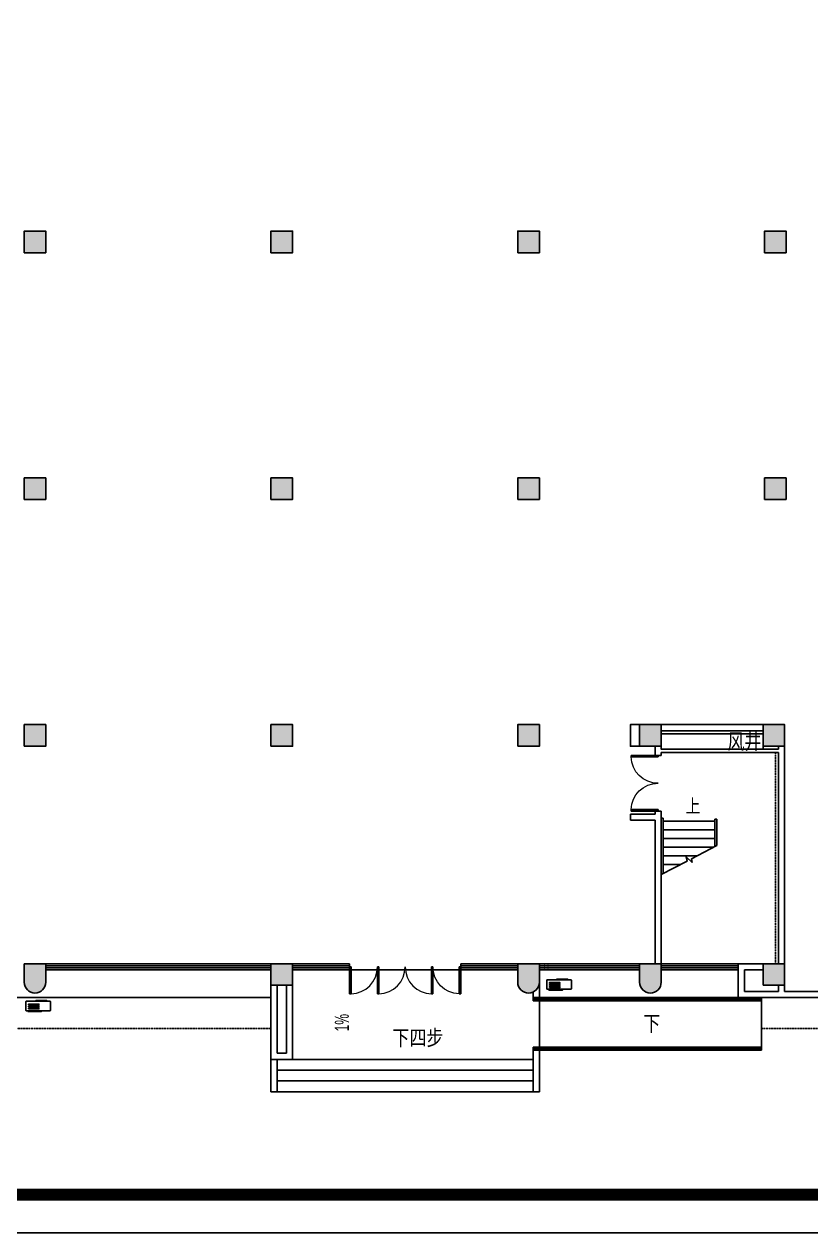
# Model space of a CAD drawing. Header units: inches. Extents: x -584 to 1446124, y -108140 to 99637.
# Drawn here: x 922673 to 948173, y 5780 to 44961 of the extents above; entities that cross this region are included whole.
import ezdxf

# ---------------------------------------------------------------- set-up
doc = ezdxf.new("R2010")
doc.units = ezdxf.units.IN
doc.header["$MEASUREMENT"] = 0
doc.linetypes.add('DASH', pattern=[0.35, 0.25, -0.1])
for name, color, linetype in [('COLUMN', 6, 'Continuous'), ('CURTWALL', 4, 'Continuous'), ('DIM_SYMB', 3, 'Continuous'), ('GROUND', 34, 'Continuous'), ('LG', 84, 'Continuous'), ('PUB_HATCH', 8, 'Continuous'), ('PUB_TEXT', 151, 'Continuous'), ('STAIR', 6, 'Continuous'), ('WALL', 7, 'Continuous'), ('WINDOW', 3, 'Continuous'), ('外框', 7, 'Continuous'), ('空调', 205, 'Continuous'), ('空调孔', 30, 'Continuous')]:
    doc.layers.add(name, color=color, linetype=linetype)
doc.styles.add('_TCH_DIM', font='stylu.ttf')

# ---------------------------------------------------------------- blocks, each defined once
blk = doc.blocks.new('A$C4EB5717C')
at = {"layer": '空调'}
for p, q in [((520, 110), (520, 120)), ((883, 100), (530, 100)), ((893, 120), (893, 110))]:
    blk.add_line(p, q, dxfattribs=at)
blk.add_lwpolyline([(220, 120), (980, 120, 0.414214), (1000, 140), (1000, 410, 0.414214), (980, 430), (220, 430, 0.414214), (200, 410), (200, 140, 0.414214)], format="xyb", close=True, dxfattribs=at)
for points in [[(269, 459), (709, 459), (709, 444), (269, 444)], [(290, 372), (626, 372), (626, 343), (290, 343)], [(290, 306), (626, 306), (626, 277), (290, 277)], [(290, 240), (626, 240), (626, 211), (290, 211)]]:
    blk.add_lwpolyline(points, close=True, dxfattribs=at)
for centre, start, end in [((530, 110), 180, 270), ((883, 110), 270, 0)]:
    blk.add_arc(centre, 10, start, end, dxfattribs=at)
blk = doc.blocks.new('_FZH')
at = {"layer": 'WALL'}
blk.add_lwpolyline([(-0.5, -0.5), (0.5, -0.5), (0.5, 0.5), (-0.5, 0.5)], close=True, dxfattribs=at)
blk.add_solid([(-0.5, -0.5), (0.5, -0.5), (-0.5, 0.5), (0.5, 0.5)], dxfattribs=at)
blk = doc.blocks.new('$DorLib2D$00000002')
for p, q in [((-0.5, 0), (-0.5, 0.4875)), ((-0.475, 0.4875), (-0.5, 0.4875)), ((-0.475, 0), (-0.475, 0.4875)), ((0.475, 0), (0.475, 0.4875)), ((0.475, 0.4875), (0.5, 0.4875)), ((0.5, 0), (0.5, 0.4875)), ((-0.5, 0), (-0.475, 0)), ((0.5, 0), (0.475, 0))]:
    blk.add_line(p, q)
at = {"lineweight": 13}
for centre, start, end in [((-0.4875, 0), 0, 88.53072), ((0.4875, 0), 91.46928, 180)]:
    blk.add_arc(centre, 0.4875, start, end, dxfattribs=at)
blk = doc.blocks.new('$DorLib2D$00000001')
for p, q in [((0.45, 0.975), (0.5, 0.975)), ((0.45, 0), (0.45, 0.975)), ((0.5, 0), (0.5, 0.975)), ((0.5, 0), (0.45, 0))]:
    blk.add_line(p, q)
at = {"lineweight": 13}
blk.add_arc((0.475, 0), 0.975, 91.4693, 180, dxfattribs=at)
blk = doc.blocks.new('$WINLIB2D$00000001')
at = {"color": 0}
for points in [[(-0.5, 0.5), (-0.5, -0.5)], [(-0.5, 0.5), (0.5, 0.5)], [(0.5, -0.5), (0.5, 0.5)], [(0.5, 0.1667), (-0.5, 0.1667)], [(0.5, -0.1667), (-0.5, -0.1667)], [(-0.5, -0.5), (0.5, -0.5)]]:
    blk.add_lwpolyline(points, dxfattribs=at)

msp = doc.modelspace()

# ---------------------------------------------------------------- hatches: boundary and pattern name
at = {"layer": 'PUB_HATCH'}
for points in [[(923372.9, 13903.6), (923372.9, 14503.6), (922672.9, 14503.6), (922672.9, 13903.6, 1)], [(939372.9, 13903.6), (939372.9, 14503.6), (938672.9, 14503.6), (938672.9, 13903.6, 1)], [(943322.9, 13903.6), (943322.9, 14503.6), (942622.9, 14503.6), (942622.9, 13903.6, 1)]]:
    msp.add_hatch(color=256, dxfattribs=at).paths.add_polyline_path(points)

# ---------------------------------------------------------------- linework, layer by layer
at = {"linetype": 'DASH'}
msp.add_line((947022.9, 14503.6), (947022.9, 21353.6), dxfattribs=at)
msp.add_lwpolyline([(946622.9, 21453.6), (943322.9, 21453.6), (943322.9, 21953.6), (946622.9, 21953.6)], close=True)
at = {"layer": 'COLUMN'}
for p, q in [((923372.9, 14503.6), (922672.9, 14503.6)), ((922672.9, 14503.6), (922672.9, 13903.6)), ((923372.9, 13903.6), (923372.9, 14503.6)), ((939372.9, 14503.6), (938672.9, 14503.6)), ((938672.9, 14503.6), (938672.9, 13903.6)), ((939372.9, 13903.6), (939372.9, 14503.6)), ((943322.9, 14503.6), (942622.9, 14503.6)), ((942622.9, 14503.6), (942622.9, 13903.6)), ((943322.9, 13903.6), (943322.9, 14503.6))]:
    msp.add_line(p, q, dxfattribs=at)
for centre in [(923022.9, 13903.6), (939022.9, 13903.6), (942972.9, 13903.6)]:
    msp.add_arc(centre, 350, 180, 0, dxfattribs=at)
at = {"layer": 'CURTWALL'}
for p, q in [((933222.9, 14503.6), (931372.9, 14503.6)), ((933222.9, 14303.6), (933222.9, 14503.6)), ((938672.9, 14503.6), (936822.9, 14503.6)), ((936822.9, 14503.6), (936822.9, 14303.6)), ((931372.9, 14437), (933222.9, 14437)), ((931372.9, 14370.3), (933222.9, 14370.3)), ((931372.9, 14303.6), (933222.9, 14303.6)), ((936822.9, 14437), (938672.9, 14437)), ((936822.9, 14370.3), (938672.9, 14370.3)), ((936822.9, 14303.6), (938672.9, 14303.6))]:
    msp.add_line(p, q, dxfattribs=at)
at = {"layer": 'DIM_SYMB'}
for points in [[(944222.9, 19263.6, 0, 0, 0), (944222.9, 18393.6, 104, 0, 0), (944222.9, 18003.6, 0, 0, 0)], [(933333.5, 12992.2, 0, 0, 0), (933333.5, 12490.2, 104, 0, 0), (933333.5, 12100.2, 0, 0, 0)], [(943126, 12575.1, 0, 0, 0), (944662.4, 12575.1, 120, 0, 0), (945112.4, 12575.1, 0, 0, 0)], [(935022.9, 11691.1, 0, 0, 0), (935022.9, 10803.6, 120, 0, 0), (935022.9, 10353.6, 0, 0, 0)]]:
    msp.add_lwpolyline(points, format="xyseb", dxfattribs=at)
at = {"layer": 'GROUND', "linetype": 'DASH'}
for points in [[(946572.9, 12403.6), (956684.9, 12403.6), (960703.9, 28522.9), (961965.2, 28208.4), (958844.4, 15691.5)], [(930672.9, 12403.6), (909622.9, 12403.6)]]:
    msp.add_lwpolyline(points, dxfattribs=at)
at = {"layer": 'LG'}
for points in [[(939172.9, 13328.6), (946547.9, 13328.6), (946547.9, 13378.6), (939172.9, 13378.6)], [(939172.9, 11728.6), (946547.9, 11728.6), (946547.9, 11778.6), (939172.9, 11778.6)]]:
    msp.add_lwpolyline(points, dxfattribs=at)
at = {"layer": 'STAIR'}
for p, q in [((943322.9, 19223.6), (943322.9, 17396)), ((943382.9, 19223.6), (943322.9, 19223.6)), ((943382.9, 19223.6), (943382.9, 17427.2)), ((943322.9, 19123.6), (943322.9, 17396)), ((945062.9, 19123.6), (943382.9, 19123.6)), ((945062.9, 18843.6), (943382.9, 18843.6)), ((945062.9, 19193.6), (945062.9, 18300.1)), ((945122.9, 19193.6), (945062.9, 19193.6)), ((945122.9, 19193.6), (945122.9, 18331.3)), ((945122.9, 19123.6), (945122.9, 18331.3)), ((945062.9, 18563.6), (943382.9, 18563.6)), ((945031.2, 18283.6), (943382.9, 18283.6)), ((944302.6, 17905.1), (945122.9, 18331.3)), ((943322.9, 17396), (944160.9, 17831.4)), ((944492.3, 18003.6), (943382.9, 18003.6)), ((943953.5, 17723.6), (943382.9, 17723.6)), ((944160.9, 17831.4), (944131.8, 17963.2)), ((944131.8, 17963.2), (944329.9, 17781.4)), ((944329.9, 17781.4), (944302.6, 17905.1)), ((943414.6, 17443.6), (943382.9, 17443.6)), ((939372.9, 13973.4), (939372.9, 10353.6)), ((911322.9, 13403.6), (930672.9, 13403.6)), ((939172.9, 13587.4), (939172.9, 13303.6)), ((939172.9, 13403.6), (945822.9, 13403.6)), ((946572.9, 11703.6), (946572.9, 13403.6)), ((939372.9, 11803.6), (939372.9, 13303.6)), ((939172.9, 11803.6), (939172.9, 10353.6)), ((930672.9, 11403.6), (930672.9, 10353.6)), ((930872.9, 11403.6), (939172.9, 11403.6)), ((930872.9, 11403.6), (930872.9, 10353.6)), ((930872.9, 11053.6), (939172.9, 11053.6)), ((930872.9, 10703.6), (939172.9, 10703.6)), ((930672.9, 10353.6), (939372.9, 10353.6))]:
    msp.add_line(p, q, dxfattribs=at)
at = {"layer": 'STAIR', "ltscale": 3}
for p, q in [((939172.9, 13403.6), (946572.9, 13403.6)), ((939172.9, 13303.6), (946572.9, 13303.6)), ((946572.9, 11803.6), (939172.9, 11803.6)), ((939172.9, 11703.6), (946572.9, 11703.6))]:
    msp.add_line(p, q, dxfattribs=at)
at = {"layer": 'WALL'}
for p, q in [((943322.9, 22253.6), (946622.9, 22253.6)), ((943322.9, 22053.6), (946622.9, 22053.6)), ((943122.9, 21453.6), (943122.9, 21553.6)), ((943322.9, 21453.6), (943322.9, 21553.6)), ((947122.9, 21453.6), (947122.9, 21553.6)), ((947322.9, 21453.6), (947322.9, 21553.6)), ((943122.9, 21453.6), (943122.9, 21253.6)), ((943122.9, 21253.6), (943322.9, 21253.6)), ((943322.9, 21453.6), (947122.9, 21453.6)), ((943322.9, 21253.6), (943322.9, 21353.6)), ((943322.9, 21353.6), (947122.9, 21353.6)), ((947122.9, 14503.6), (947122.9, 21353.6)), ((947322.9, 14503.6), (947322.9, 21453.6)), ((942322.9, 19353.6), (943122.9, 19353.6)), ((942322.9, 19353.6), (942322.9, 19153.6)), ((943322.9, 19453.6), (943122.9, 19453.6)), ((943122.9, 19453.6), (943122.9, 19353.6)), ((943322.9, 19253.6), (943322.9, 19453.6)), ((943322.9, 14503.6), (943322.9, 19253.6)), ((942322.9, 19153.6), (943122.9, 19153.6)), ((943122.9, 14503.6), (943122.9, 19153.6)), ((945922.9, 14503.6), (945822.9, 14503.6)), ((945822.9, 14503.6), (945822.9, 14303.6)), ((945922.9, 14503.6), (946622.9, 14503.6)), ((945822.9, 13403.6), (945822.9, 14303.6)), ((946022.9, 13603.6), (946022.9, 14303.6)), ((946022.9, 14303.6), (946622.9, 14303.6)), ((930672.9, 13803.6), (930672.9, 11403.6)), ((930872.9, 13803.6), (930872.9, 11603.6)), ((931172.9, 13803.6), (931172.9, 11603.6)), ((931372.9, 13803.6), (931372.9, 11403.6)), ((947122.9, 13603.6), (947122.9, 13803.6)), ((947322.9, 13603.6), (947322.9, 13803.6)), ((945822.9, 13403.6), (947222.9, 13403.6)), ((946022.9, 13603.6), (947122.9, 13603.6)), ((947222.9, 13403.6), (948722.9, 13403.6)), ((948722.9, 13603.6), (947322.9, 13603.6)), ((930672.9, 11403.6), (931372.9, 11403.6)), ((930872.9, 11603.6), (931172.9, 11603.6))]:
    msp.add_line(p, q, dxfattribs=at)
msp.add_lwpolyline([(942622.9, 22253.6), (942322.9, 22253.6), (942322.9, 21553.6), (942622.9, 21553.6)], dxfattribs=at)
at = {"layer": 'WINDOW'}
for p, q in [((933222.9, 14303.6), (934122.9, 14303.6)), ((934122.9, 14303.6), (935922.9, 14303.6)), ((935922.9, 14303.6), (936822.9, 14303.6))]:
    msp.add_line(p, q, dxfattribs=at)
at = {"layer": '外框', "lineweight": -2}
msp.add_line((1010552, 5779.8), (876614.6, 5779.8), dxfattribs=at)
at = {"layer": '外框', "lineweight": -2, "const_width": 391.5}
msp.add_lwpolyline([(881818.3, 7015.2), (1005149.3, 7015.2, 0.4142136), (1009064.5, 10930.4), (1009064.5, 94453.3, 0.4142136), (1005149.3, 98368.5), (881818.3, 98368.5, 0.4142136), (877903, 94453.3), (877903, 10930.4, 0.4142136)], format="xyb", close=True, dxfattribs=at)
at = {"layer": '空调孔', "const_width": 20}
msp.add_lwpolyline([(939549, 14303.6), (939649, 14303.6), (939649, 14503.6), (939549, 14503.6)], close=True, dxfattribs=at)

# ---------------------------------------------------------------- block references
at = {"layer": 'COLUMN', "xscale": 700, "yscale": 700, "zscale": 700}
for p in [(923022.9, 37903.6), (931022.9, 37903.6), (939022.9, 37903.6), (947022.9, 37903.6), (923022.9, 29903.6), (931022.9, 29903.6), (939022.9, 29903.6), (947022.9, 29903.6), (923022.9, 21903.6), (931022.9, 21903.6), (939022.9, 21903.6), (942972.9, 21903.6), (946972.9, 21903.6), (931022.9, 14153.6), (946972.9, 14153.6)]:
    msp.add_blockref('_FZH', p, dxfattribs=at)
at = {"layer": 'WINDOW', "xscale": -1800, "yscale": 1800, "zscale": -1800, "rotation": 89.99999999997034}
msp.add_blockref('$DorLib2D$00000002', (943222.9, 20353.6), dxfattribs=at)
at = {"layer": 'WINDOW'}
for name, p, xscale, yscale, zscale in [('$WINLIB2D$00000001', (927022.9, 14403.6), 7300, 200, 7300), ('$WINLIB2D$00000001', (940997.9, 14403.6), 3250, 200, 3250), ('$WINLIB2D$00000001', (944572.9, 14403.6), 2500, 200, 2500), ('$DorLib2D$00000001', (933672.9, 14403.6), -900, -900, -900), ('$DorLib2D$00000002', (935022.9, 14403.6), -1800, -1800, -1800), ('$DorLib2D$00000001', (936372.9, 14403.6), 900, -900, 900)]:
    msp.add_blockref(name, p, dxfattribs=dict(at, xscale=xscale, yscale=yscale, zscale=zscale))
at = {"layer": '空调', "extrusion": (0, 0, -1), "zscale": -1, "rotation": 180}
for p in [(-939411.1, 14103.4), (-922523.2, 13408.5)]:
    msp.add_blockref('A$C4EB5717C', p, dxfattribs=at)

# ---------------------------------------------------------------- texts
at = {"layer": 'PUB_TEXT', "style": '_TCH_DIM', "width": 0.8}
for s, height, p in [('风井', 506.38, (945467, 21453.9)), ('上', 438.9, (944114.5, 19400.1)), ('下', 506.4, (942740.6, 12312.6)), ('下四步', 506.38, (934607.4, 11848.6))]:
    msp.add_text(s, height=height, dxfattribs=at).set_placement(p)
at = {"layer": 'PUB_TEXT', "style": '_TCH_DIM', "width": 0.64}
msp.add_text('1%', height=455, rotation=90, dxfattribs=at).set_placement((933197, 12310.5))

doc.saveas('drawing.dxf')
